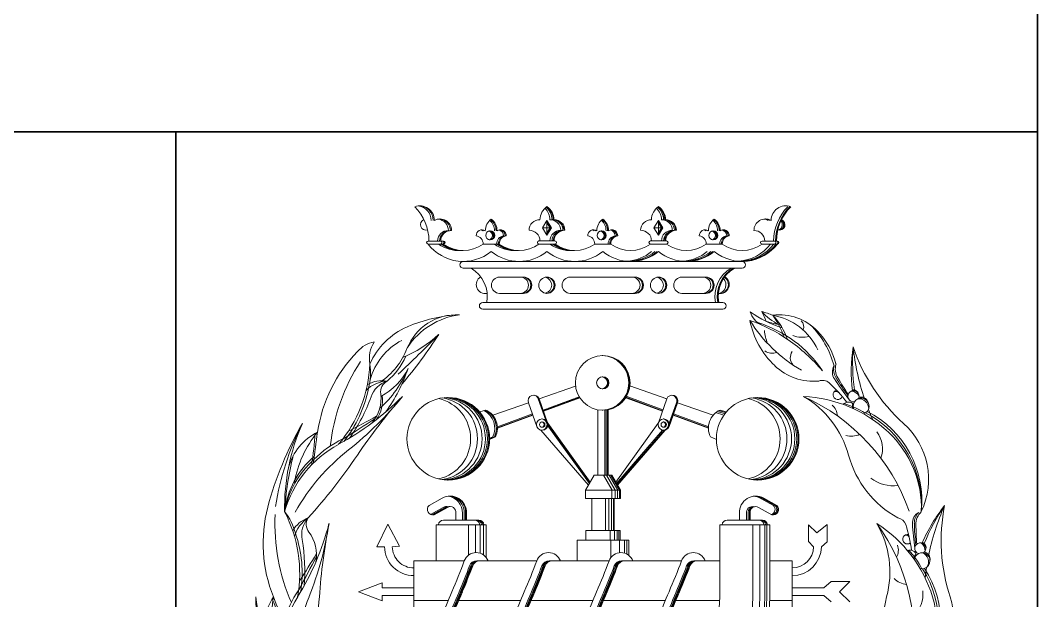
# Model space of a CAD drawing. Header units: millimetres. Extents: x -17 to 415, y -17 to 292.
# Drawn here: x 391.39 to 415, y 48.12 to 61.59 of the extents above; entities that cross this region are included whole.
import ezdxf

# ---------------------------------------------------------------- set-up
doc = ezdxf.new("R2010")
doc.units = ezdxf.units.MM
doc.layers.add('Cajetin y Formato', color=7, linetype='Continuous', lineweight=35)

# ---------------------------------------------------------------- blocks, each defined once
blk = doc.blocks.new('EPS')
at = {"layer": 'Cajetin y Formato', "color": 7, "lineweight": 13}
for p, q in [((-1.24, 8.811), (-1.345, 8.641)), ((-1.24, 8.811), (-1.135, 8.641)), ((-1.24, 8.811), (-1.24, 8.471)), ((-1.24, 8.792), (-1.147, 8.641)), ((-1.24, 8.759), (-1.167, 8.641)), ((1.349, 8.811), (1.243, 8.641)), ((1.349, 8.811), (1.454, 8.641)), ((1.349, 8.811), (1.349, 8.471)), ((1.349, 8.792), (1.442, 8.641)), ((1.349, 8.759), (1.421, 8.641)), ((-1.345, 8.641), (-1.24, 8.471)), ((-1.24, 8.641), (-1.345, 8.641)), ((-1.167, 8.641), (-1.24, 8.524)), ((-1.147, 8.641), (-1.24, 8.491)), ((-1.135, 8.641), (-1.24, 8.471)), ((-1.24, 8.641), (-1.135, 8.641)), ((1.243, 8.641), (1.349, 8.471)), ((1.349, 8.641), (1.243, 8.641)), ((1.421, 8.641), (1.349, 8.524)), ((1.442, 8.641), (1.349, 8.491)), ((1.454, 8.641), (1.349, 8.471)), ((1.349, 8.641), (1.454, 8.641)), ((-3.64, 8.335), (-3.997, 8.335)), ((-3.64, 8.265), (-3.997, 8.265)), ((-2.719, 8.265), (-2.346, 8.265)), ((-1.425, 8.336), (-1.052, 8.336)), ((-1.425, 8.265), (-1.052, 8.265)), ((-0.13, 8.265), (0.243, 8.265)), ((1.164, 8.336), (1.537, 8.336)), ((1.164, 8.265), (1.537, 8.265)), ((2.458, 8.265), (2.831, 8.265)), ((3.753, 8.335), (4.109, 8.335)), ((3.753, 8.265), (4.109, 8.265)), ((-3.18, 7.862), (0.056, 7.862)), ((3.292, 7.862), (0.056, 7.862)), ((-3.18, 7.706), (0.056, 7.706)), ((3.292, 7.706), (0.056, 7.706)), ((-2.338, 7.499), (-1.782, 7.499)), ((0.056, 7.499), (-0.698, 7.499)), ((0.056, 7.499), (0.81, 7.499)), ((2.451, 7.499), (1.894, 7.499)), ((-2.338, 7.12), (-1.782, 7.12)), ((0.056, 7.12), (-0.698, 7.12)), ((0.056, 7.12), (0.81, 7.12)), ((2.451, 7.12), (1.894, 7.12)), ((0.056, 6.908), (-2.729, 6.908)), ((0.056, 6.908), (2.842, 6.908)), ((0.056, 6.753), (-2.729, 6.753)), ((0.056, 6.753), (2.842, 6.753)), ((-1.42, 4.67), (-0.574, 4.969)), ((1.543, 4.67), (0.687, 4.972)), ((1.454, 4.418), (0.602, 4.733)), ((-2.495, 4.29), (-1.669, 4.582)), ((-1.474, 4.029), (-1.669, 4.582)), ((-1.264, 4.174), (-1.439, 4.67)), ((-1.247, 4.156), (-1.429, 4.67)), ((-1.225, 4.117), (-1.42, 4.67)), ((-1.329, 4.412), (-0.492, 4.721)), ((-1.319, 4.393), (-0.481, 4.703)), ((-1.319, 4.382), (-0.475, 4.694)), ((1.441, 4.382), (0.589, 4.697)), ((1.446, 4.395), (0.594, 4.71)), ((1.347, 4.117), (1.543, 4.67)), ((1.596, 4.029), (1.792, 4.582)), ((1.6, 4.104), (1.769, 4.582)), ((1.603, 4.087), (1.778, 4.582)), ((2.618, 4.29), (1.792, 4.582)), ((-2.802, 4.369), (-2.656, 4.412)), ((-2.386, 4.021), (-1.577, 4.32)), ((-2.386, 3.999), (-1.57, 4.301)), ((-2.386, 3.988), (-1.566, 4.291)), ((-0.058, 4.417), (-0.058, 2.897)), ((0.103, 4.417), (0.103, 2.897)), ((0.139, 4.417), (0.139, 2.897)), ((0.165, 4.417), (0.165, 2.897)), ((0.18, 4.417), (0.18, 2.897)), ((2.509, 3.988), (1.689, 4.291)), ((2.513, 4.001), (1.693, 4.304)), ((2.521, 4.024), (1.702, 4.327)), ((2.844, 4.301), (2.698, 4.344)), ((2.879, 4.329), (2.733, 4.372)), ((2.907, 4.352), (2.761, 4.395)), ((2.924, 4.369), (2.778, 4.412)), ((-0.234, 2.741), (-1.221, 4.103)), ((-0.253, 2.709), (-1.221, 4.045)), ((-0.243, 2.727), (-1.217, 4.072)), ((0.357, 2.741), (1.343, 4.103)), ((-2.571, 3.758), (-2.495, 3.791)), ((-2.571, 3.742), (-2.457, 3.791)), ((-2.571, 3.731), (-2.431, 3.791)), ((-0.278, 2.667), (-1.379, 3.945)), ((0.377, 2.707), (1.443, 3.944)), ((0.392, 2.68), (1.479, 3.941)), ((0.4, 2.667), (1.502, 3.945)), ((2.694, 3.731), (2.554, 3.791)), ((-0.346, 2.548), (-0.145, 2.897)), ((-0.145, 2.897), (0.061, 2.897)), ((0.267, 2.897), (0.061, 2.897)), ((0.274, 2.548), (0.073, 2.897)), ((0.341, 2.548), (0.141, 2.897)), ((0.409, 2.548), (0.208, 2.897)), ((0.443, 2.548), (0.242, 2.897)), ((0.468, 2.548), (0.267, 2.897)), ((-3.67, 2.367), (-3.976, 2.196)), ((-0.346, 2.548), (0.061, 2.548)), ((-0.346, 2.361), (-0.346, 2.548)), ((0.468, 2.548), (0.061, 2.548)), ((0.265, 2.361), (0.265, 2.548)), ((0.341, 2.361), (0.341, 2.548)), ((0.401, 2.361), (0.401, 2.548)), ((0.443, 2.361), (0.443, 2.548)), ((0.468, 2.361), (0.468, 2.548)), ((3.711, 2.367), (4.018, 2.196)), ((3.752, 2.367), (4.058, 2.196)), ((3.779, 2.367), (4.085, 2.196)), ((3.792, 2.367), (4.099, 2.196)), ((-3.646, 2.153), (-3.938, 1.989)), ((-3.604, 2.153), (-3.91, 1.982)), ((-3.57, 2.153), (-3.876, 1.982)), ((-3.55, 2.153), (-3.857, 1.982)), ((-3.55, 2.153), (-3.55, 2.153)), ((-0.198, 2.361), (-0.346, 2.361)), ((-0.198, 2.361), (0.061, 2.361)), ((-0.198, 1.619), (-0.198, 2.361)), ((0.321, 2.361), (0.061, 2.361)), ((0.118, 1.619), (0.118, 2.361)), ((0.194, 1.619), (0.194, 2.361)), ((0.262, 1.619), (0.262, 2.361)), ((0.304, 1.619), (0.304, 2.361)), ((0.321, 2.361), (0.468, 2.361)), ((0.321, 1.619), (0.321, 2.361)), ((3.673, 2.153), (3.98, 1.982)), ((-3.353, 1.859), (-3.353, 2.015)), ((-3.202, 1.859), (-3.202, 2.015)), ((-3.161, 1.859), (-3.161, 2.015)), ((-3.126, 1.859), (-3.126, 2.015)), ((-3.107, 1.859), (-3.107, 2.015)), ((3.23, 1.859), (3.23, 2.015)), ((3.395, 1.859), (3.395, 2.015)), ((3.435, 1.859), (3.435, 2.015)), ((3.462, 1.859), (3.462, 2.015)), ((3.476, 1.859), (3.476, 2.015)), ((-5.186, 1.239), (-4.928, 1.76)), ((-4.928, 1.76), (-4.66, 1.254)), ((-3.809, 1.749), (-2.652, 1.749)), ((-3.809, 0.911), (-3.809, 1.749)), ((-3.23, 1.859), (-3.641, 1.859)), ((-3.23, 1.859), (-2.819, 1.859)), ((-3.061, 1.749), (-3.061, 1.04)), ((-2.894, 1.749), (-2.894, 1.101)), ((-2.788, 1.749), (-2.788, 1.086)), ((-2.712, 1.749), (-2.712, 1.048)), ((-2.652, 1.749), (-2.652, 0.992)), ((2.774, 1.749), (2.774, 0.072)), ((3.931, 1.749), (2.774, 1.749)), ((3.353, 1.859), (2.942, 1.859)), ((3.353, 1.859), (3.764, 1.859)), ((3.536, 0.072), (3.536, 1.749)), ((3.701, 0.072), (3.701, 1.749)), ((3.816, 0.072), (3.816, 1.749)), ((3.865, 0.072), (3.865, 1.749)), ((3.931, 0.072), (3.931, 1.749)), ((4.833, 1.744), (5.024, 1.565)), ((4.833, 1.361), (4.833, 1.744)), ((5.024, 1.565), (5.263, 1.756)), ((5.263, 1.756), (5.263, 1.349)), ((-0.335, 1.619), (0.061, 1.619)), ((-0.335, 1.39), (-0.335, 1.619)), ((0.458, 1.619), (0.061, 1.619)), ((0.23, 1.39), (0.23, 1.619)), ((0.331, 1.39), (0.331, 1.619)), ((0.39, 1.39), (0.39, 1.619)), ((0.433, 1.39), (0.433, 1.619)), ((0.458, 1.39), (0.458, 1.619)), ((-5.007, 1.239), (-5.186, 1.239)), ((-4.829, 1.239), (-4.66, 1.254)), ((-0.537, 1.39), (-0.537, 0.911)), ((0.061, 1.39), (-0.537, 1.39)), ((0.061, 1.39), (0.66, 1.39)), ((0.245, 0.985), (0.245, 1.39)), ((0.445, 1.099), (0.445, 1.39)), ((0.562, 1.09), (0.562, 1.39)), ((0.614, 1.069), (0.614, 1.39)), ((0.66, 1.39), (0.66, 1.04)), ((4.951, 1.239), (4.833, 1.361)), ((5.263, 1.349), (5.13, 1.239)), ((-4.327, 0.911), (-3.156, 0.911)), ((-4.327, -0.526), (-4.327, 0.911)), ((-2.869, 0.911), (-2.793, 0.911)), ((-2.793, 0.911), (-1.476, 0.911)), ((-1.189, 0.911), (-0.537, 0.911)), ((-0.537, 0.911), (0.061, 0.911)), ((0.204, 0.911), (0.061, 0.911)), ((1.884, 0.911), (0.492, 0.911)), ((2.774, 0.911), (2.172, 0.911)), ((4.45, 0.911), (3.931, 0.911)), ((4.45, -0.526), (4.45, 0.911)), ((-5.067, 0.4), (-5.612, 0.192)), ((-5.067, 0.281), (-5.067, 0.4)), ((-4.327, 0.281), (-5.067, 0.281)), ((4.45, 0.281), (5.189, 0.281)), ((5.189, 0.281), (5.359, 0.429)), ((5.359, 0.429), (5.789, 0.429)), ((5.789, 0.429), (5.55, 0.192)), ((-5.067, -0.016), (-5.612, 0.192)), ((-4.327, 0.103), (-5.067, 0.103)), ((-5.067, 0.103), (-5.067, -0.016)), ((4.45, 0.103), (5.189, 0.103)), ((5.189, 0.103), (5.359, -0.044)), ((5.789, -0.044), (5.55, 0.192)), ((-4.327, -0.007), (-3.529, -0.007)), ((-3.288, -0.007), (-1.849, -0.007)), ((-1.608, -0.007), (-0.169, -0.007)), ((0.073, -0.007), (1.511, -0.007)), ((1.753, -0.007), (2.773, -0.007)), ((3.93, -0.007), (4.45, -0.007))]:
    blk.add_line(p, q, dxfattribs=at)
for centre, radius in [((-2.556, 8.464), 0.105), ((0.032, 8.464), 0.105), ((2.621, 8.464), 0.105), ((-1.24, 7.309), 0.189), ((1.352, 7.309), 0.189), ((0.056, 5.042), 0.635), ((0.056, 5.042), 0.142), ((-3.529, 3.745), 0.958), ((3.652, 3.745), 0.958), ((-1.349, 4.073), 0.132), ((-1.349, 4.073), 0.0626), ((1.472, 4.073), 0.132), ((1.472, 4.073), 0.0626)]:
    blk.add_circle(centre, radius, dxfattribs=at)
for centre, radius, start, end in [((-4.189, 8.814), 0.337, 0, 110.5678), ((-5.104, 8.334), 1.126, 0.0474, 44.9776), ((-4.263, 8.814), 0.337, 0, 83.735), ((-4.216, 8.814), 0.337, 0, 87.7257), ((-1.033, 8.828), 0.368, 123.9274, 180), ((-1.538, 8.828), 0.368, 0, 46.6209), ((-1.489, 8.828), 0.368, 0, 51.6766), ((-1.461, 8.828), 0.368, 0, 54.4107), ((-1.444, 8.828), 0.368, 0, 56.0726), ((1.556, 8.828), 0.368, 123.9274, 180), ((1.05, 8.828), 0.368, 0, 46.6209), ((1.099, 8.828), 0.368, 0, 51.6766), ((1.127, 8.828), 0.368, 0, 54.4107), ((1.145, 8.828), 0.368, 0, 56.0726), ((4.301, 8.814), 0.337, 69.4322, 180), ((5.149, 8.334), 1.126, 135.0224, 179.9526), ((5.195, 8.334), 1.126, 135.0224, 179.9526), ((5.216, 8.334), 1.126, 135.0224, 179.9526), ((-4.048, 8.714), 0.126, 111.4749, 288.1112), ((-3.723, 8.576), 0.271, 0, 118.3292), ((-3.797, 8.576), 0.271, 0, 82.1956), ((-3.75, 8.576), 0.271, 0, 87.1697), ((-2.338, 8.573), 0.331, 125.9765, 180), ((-2.787, 8.573), 0.331, 0, 47.2049), ((-2.751, 8.573), 0.331, 0, 51.3748), ((-2.727, 8.573), 0.331, 0, 54.0235), ((-1.411, 8.586), 0.242, 87.5947, 180), ((-1.16, 8.586), 0.242, 0, 92.4053), ((-1.111, 8.586), 0.242, 0, 92.4053), ((-1.083, 8.586), 0.242, 0, 92.4053), ((-1.065, 8.586), 0.242, 0, 92.4053), ((0.25, 8.573), 0.331, 125.9765, 180), ((-0.199, 8.573), 0.331, 0, 47.2049), ((-0.162, 8.573), 0.331, 0, 51.3748), ((-0.138, 8.573), 0.331, 0, 54.0235), ((1.178, 8.586), 0.242, 87.5947, 180), ((1.429, 8.586), 0.242, 0, 92.4053), ((1.478, 8.586), 0.242, 0, 92.4053), ((1.506, 8.586), 0.242, 0, 92.4053), ((1.523, 8.586), 0.242, 0, 92.4053), ((2.839, 8.573), 0.331, 125.9765, 180), ((2.39, 8.573), 0.331, 0, 47.2049), ((2.426, 8.573), 0.331, 0, 51.3748), ((2.45, 8.573), 0.331, 0, 54.0235), ((3.836, 8.576), 0.271, 61.6708, 180), ((3.769, 8.576), 0.271, 61.6708, 82.9086), ((3.815, 8.576), 0.271, 61.6708, 87.8231), ((4.128, 8.714), 0.126, 265.962, 55.5194), ((4.149, 8.714), 0.126, 256.994, 63.8146), ((4.097, 8.714), 0.126, 280.6316, 41.8631), ((4.16, 8.714), 0.126, 251.8888, 68.5251), ((-3.537, 8.335), 0.241, 87.29, 180), ((-3.491, 8.335), 0.241, 87.29, 180), ((-3.464, 8.335), 0.241, 87.29, 180), ((-2.744, 8.458), 0.138, 57.0101, 180), ((-2.805, 8.458), 0.138, 57.0101, 77.2533), ((-2.768, 8.458), 0.138, 57.0101, 84.9367), ((-2.607, 8.464), 0.105, 283.8341, 76.1659), ((-2.585, 8.464), 0.105, 277.6789, 82.3211), ((-2.567, 8.464), 0.105, 272.8217, 87.1783), ((-2.321, 8.458), 0.138, 0, 122.9899), ((-2.382, 8.458), 0.138, 0, 77.2533), ((-2.345, 8.458), 0.138, 0, 84.9367), ((-1.65, 8.336), 0.249, 0, 90.7689), ((-0.921, 8.336), 0.249, 89.2311, 180), ((-0.872, 8.336), 0.249, 89.2311, 180), ((-0.844, 8.336), 0.249, 89.2311, 180), ((-0.826, 8.336), 0.249, 89.2311, 180), ((-0.155, 8.458), 0.138, 57.0101, 180), ((-0.216, 8.458), 0.138, 57.0101, 77.2533), ((-0.18, 8.458), 0.138, 57.0101, 84.9367), ((-0.018, 8.464), 0.105, 283.8341, 76.1659), ((0.004, 8.464), 0.105, 277.6789, 82.3211), ((0.022, 8.464), 0.105, 272.8217, 87.1783), ((0.268, 8.458), 0.138, 0, 122.9899), ((0.207, 8.458), 0.138, 0, 77.2533), ((0.243, 8.458), 0.138, 0, 84.9367), ((0.939, 8.336), 0.249, 0, 90.7689), ((1.668, 8.336), 0.249, 89.2311, 180), ((1.717, 8.336), 0.249, 89.2311, 180), ((1.745, 8.336), 0.249, 89.2311, 180), ((1.762, 8.336), 0.249, 89.2311, 180), ((2.433, 8.458), 0.138, 57.0101, 180), ((2.372, 8.458), 0.138, 57.0101, 77.2533), ((2.409, 8.458), 0.138, 57.0101, 84.9367), ((2.57, 8.464), 0.105, 283.8341, 76.1659), ((2.592, 8.464), 0.105, 277.6789, 82.3211), ((2.61, 8.464), 0.105, 272.8217, 87.1783), ((2.856, 8.458), 0.138, 0, 122.9899), ((2.795, 8.458), 0.138, 0, 77.2533), ((2.832, 8.458), 0.138, 0, 84.9367), ((3.576, 8.335), 0.241, 0, 92.71), ((-3.997, 8.3), 0.0351, 90, 270), ((-3.18, 8.892), 1.03, 217.4875, 308.9217), ((-3.292, 8.892), 0.778, 233.6848, 274.1558), ((-3.714, 8.3), 0.0351, 270, 90), ((-3.244, 8.892), 0.778, 233.6848, 272.3573), ((-3.21, 8.892), 0.778, 233.6848, 271.1223), ((-3.667, 8.3), 0.0351, 270, 90), ((-3.64, 8.3), 0.0351, 270, 90), ((-3.18, 8.892), 0.778, 233.6848, 306.3152), ((-2.914, 8.265), 0.195, 0, 80.4594), ((-1.998, 8.892), 0.778, 233.6848, 274.1558), ((-1.949, 8.892), 0.778, 233.6848, 272.3573), ((-2.212, 8.265), 0.195, 99.5406, 180), ((-1.916, 8.892), 0.778, 233.6848, 271.1223), ((-2.175, 8.265), 0.195, 99.5406, 180), ((-2.151, 8.265), 0.195, 99.5406, 180), ((-1.885, 8.892), 0.778, 233.6848, 306.3152), ((-1.425, 8.301), 0.0356, 90, 270), ((-0.704, 8.892), 0.778, 233.6848, 274.1558), ((-0.655, 8.892), 0.778, 233.6848, 272.3573), ((-0.621, 8.892), 0.778, 233.6848, 271.1223), ((-1.052, 8.301), 0.0356, 270, 90), ((-0.591, 8.892), 0.778, 233.6848, 306.3152), ((-0.325, 8.265), 0.195, 0, 80.4594), ((0.377, 8.265), 0.195, 99.5406, 180), ((0.413, 8.265), 0.195, 99.5406, 180), ((0.438, 8.265), 0.195, 99.5406, 180), ((0.703, 8.892), 0.778, 233.6848, 306.3152), ((1.164, 8.301), 0.0356, 90, 270), ((1.537, 8.301), 0.0356, 270, 90), ((1.998, 8.892), 0.778, 233.6848, 306.3152), ((2.263, 8.265), 0.195, 0, 80.4594), ((3.292, 8.892), 1.03, 231.0783, 322.5125), ((2.966, 8.265), 0.195, 99.5406, 180), ((3.002, 8.265), 0.195, 99.5406, 180), ((3.026, 8.265), 0.195, 99.5406, 180), ((3.292, 8.892), 0.778, 233.6848, 306.3152), ((3.131, 8.892), 1.03, 274.4844, 322.5125), ((3.209, 8.892), 1.03, 272.2951, 322.5125), ((3.26, 8.892), 1.03, 270.8741, 322.5125), ((3.753, 8.3), 0.0351, 90, 270), ((4.042, 8.3), 0.0351, 270, 90), ((4.089, 8.3), 0.0351, 270, 90), ((4.109, 8.3), 0.0351, 270, 90), ((-1.885, 8.892), 1.03, 231.0783, 308.9217), ((-0.591, 8.892), 1.03, 231.0783, 308.9217), ((0.703, 8.892), 1.03, 231.0783, 308.9217), ((0.542, 8.892), 1.03, 274.4844, 308.9217), ((0.621, 8.892), 1.03, 272.2951, 308.9217), ((0.672, 8.892), 1.03, 270.8741, 308.9217), ((1.998, 8.892), 1.03, 231.0783, 308.9217), ((1.836, 8.892), 1.03, 274.4844, 308.9217), ((1.915, 8.892), 1.03, 272.2951, 308.9217), ((1.966, 8.892), 1.03, 270.8741, 308.9217), ((-3.18, 7.784), 0.0779, 90, 270), ((3.292, 7.784), 0.0779, 270, 90), ((-3.389, 7.048), 0.765, 349.4489, 59.401), ((3.425, 7.048), 0.765, 120.599, 190.5511), ((3.479, 7.048), 0.765, 120.599, 190.5511), ((3.501, 7.048), 0.765, 120.599, 190.5511), ((-2.671, 7.324), 0.209, 120.0982, 282.0362), ((-2.338, 7.309), 0.189, 90, 270), ((-1.858, 7.309), 0.189, 270, 90), ((-1.803, 7.309), 0.189, 270, 90), ((-1.782, 7.309), 0.189, 270, 90), ((-1.316, 7.309), 0.189, 281.6576, 78.3424), ((-1.261, 7.309), 0.189, 273.3097, 86.6903), ((-0.698, 7.309), 0.189, 90, 270), ((0.733, 7.309), 0.189, 270, 90), ((0.788, 7.309), 0.189, 270, 90), ((0.81, 7.309), 0.189, 270, 90), ((1.275, 7.309), 0.189, 281.6576, 78.3424), ((1.33, 7.309), 0.189, 273.3097, 86.6903), ((1.894, 7.309), 0.189, 90, 270), ((2.374, 7.309), 0.189, 270, 90), ((2.429, 7.309), 0.189, 270, 90), ((2.451, 7.309), 0.189, 270, 90), ((2.783, 7.324), 0.209, 257.9638, 59.9018), ((2.762, 7.324), 0.209, 263.9636, 55.0431), ((2.707, 7.324), 0.209, 279.0748, 42.5408), ((-2.729, 6.83), 0.0776, 90, 270), ((2.842, 6.83), 0.0776, 270, 90), ((-3.329, 5.38), 1.245, 87.1444, 158.4711), ((-3.115, 3.206), 3.421, 92.558, 113.5017), ((-3.029, 4.901), 1.739, 97.8717, 146.2715), ((5.147, 9.091), 2.924, 235.241, 251.5698), ((3.965, 6.842), 0.509, 197.5886, 243.3759), ((4.774, 7.623), 1.383, 222.0387, 242.7492), ((3.393, 5.208), 1.53, 66.4536, 76.6456), ((1.486, 5.513), 2.552, 22.0071, 27.6474), ((4.157, 5.394), 1.227, 44.2322, 97.1555), ((2.563, 5.559), 1.785, 17.8946, 36.1416), ((3.762, 5.22), 1.412, 24.744, 80.1147), ((2.801, 5.491), 1.644, 19.8775, 42.9392), ((6.37, 8.299), 3.417, 211.9589, 240.088), ((2.289, 3.051), 3.638, 55.3543, 71.0299), ((5.367, 6.848), 1.928, 190.6666, 226.8393), ((2.832, 3.769), 2.795, 33.7197, 72.9073), ((4.581, 8.667), 2.315, 251.6495, 260.0214), ((4.534, 6.339), 0.19, 337.8664, 49.1821), ((3.4, 4.9), 2.095, 14.857, 45.3649), ((-3.806, 4.797), 1.687, 113.5017, 156.0589), ((-29.077, 31.002), 35.472, 313.4343, 315.5563), ((-13.311, 12.357), 11.39, 319.8454, 327.0622), ((-5.624, 8.181), 2.752, 292.1998, 312.8609), ((4.924, 6.372), 1.123, 185.8221, 201.4835), ((3.797, 5.044), 1.729, 14.6513, 44.2322), ((-5.133, 5.339), 0.662, 99.9433, 139.4189), ((-4.687, 5.616), 0.674, 146.209, 191.4992), ((-3.906, 4.71), 1.494, 117.9975, 164.2904), ((2, 2.633), 4.146, 40.416, 55.3543), ((4.673, 6.659), 0.559, 248.559, 287.9046), ((-3.225, 3.409), 3.373, 135.6062, 171.6884), ((-6.075, 6.463), 1.706, 304.6477, 338.4711), ((0.025, 5.042), 0.635, 271.4004, 88.5996), ((0.043, 5.042), 0.635, 270.6001, 89.3999), ((3.991, 6.039), 0.309, 235.3428, 289.9911), ((4.667, 5.626), 0.258, 146.5976, 219.5115), ((9.813, 5.299), 3.988, 171.679, 186.3392), ((10.95, 5.525), 5.095, 176.0496, 187.2952), ((11.338, 6.446), 5.501, 185.9493, 198.8327), ((9.851, 7.231), 4.208, 198.7833, 228.0549), ((-1.8, 3.089), 4.493, 146.9834, 173.8098), ((-8.445, 5.615), 3.1, 319.8482, 357.5338), ((-6.866, 5.282), 1.532, 346.3132, 7.4613), ((-6.043, 6.354), 1.677, 310.6952, 335.63), ((4.964, 6.418), 1.34, 226.8393, 274.6114), ((5.668, 5.291), 0.283, 148.9817, 213.6762), ((5.766, 5.348), 0.352, 165.3013, 211.0944), ((5.865, 5.368), 0.411, 164.0495, 210.8495), ((-6.811, 6.342), 2.539, 311.7099, 337.67), ((-5.778, 6.024), 1.466, 297.9268, 333.8272), ((-8.001, 6.556), 3.729, 324.0238, 341.5805), ((-4.919, 4.358), 0.725, 92.367, 135.4695), ((-5.068, 4.416), 0.678, 79.8764, 119.8354), ((-4.755, 4.513), 0.602, 108.82, 160.2708), ((-4.809, 4.828), 0.291, 118.9, 187.3769), ((0.025, 5.042), 0.142, 276.2749, 83.7251), ((0.043, 5.042), 0.142, 272.6849, 87.3151), ((5.158, 4.879), 0.222, 47.4792, 113.0121), ((2.804, 2.311), 3.706, 37.991, 47.4792), ((13.162, 10.284), 9.288, 213.6762, 217.1801), ((10.067, 7.942), 5.374, 211.0944, 216.5148), ((13.706, 10.052), 9.544, 210.8495, 213.5712), ((-9.052, 9.125), 6.262, 298.3783, 315.3897), ((-8.17, 5.458), 2.84, 321.3433, 349.0169), ((-10.559, 9.491), 7.634, 308.165, 321.3919), ((6.57, -4.922), 14.755, 139.1617, 145.8383), ((-5.961, 4.679), 0.871, 319.194, 7.3769), ((-5.836, 4.635), 0.78, 325.3645, 8.0161), ((-1.545, 4.626), 0.132, 19.478, 199.478), ((-1.564, 4.626), 0.132, 19.478, 85.8981), ((-1.553, 4.626), 0.132, 19.478, 88.2432), ((1.667, 4.626), 0.132, 340.522, 160.522), ((1.645, 4.626), 0.132, 340.522, 85.0487), ((1.654, 4.626), 0.132, 340.522, 87.0316), ((4.571, 1.633), 3.098, 46.9632, 87.3219), ((2.831, 0.527), 4.603, 19.4847, 65.833), ((3.582, 2.774), 2.259, 15.14, 59.86), ((5.512, 4.767), 0.11, 106.3181, 338.0909), ((5.472, 4.767), 0.0787, 44.0095, 132.1151), ((5.876, 4.732), 0.129, 335.1404, 280.0193), ((5.799, 4.617), 0.237, 29.5811, 82.4184), ((5.872, 4.754), 0.126, 12.1717, 101.4462), ((-9.015, 6.041), 3.924, 324.4513, 340.2708), ((-3.968, 3.745), 0.958, 283.2366, 76.7634), ((-3.809, 3.745), 0.958, 278.3959, 81.6041), ((-3.701, 3.745), 0.958, 275.1405, 84.8595), ((-3.625, 3.745), 0.958, 272.8532, 87.1468), ((-3.58, 3.745), 0.958, 271.5212, 88.4788), ((-3.549, 3.745), 0.958, 270.5704, 89.4296), ((1.645, 4.626), 0.132, 157.2223, 160.522), ((1.654, 4.626), 0.132, 158.5429, 160.522), ((3.213, 3.745), 0.958, 283.2366, 76.7634), ((3.372, 3.745), 0.958, 278.3959, 81.6041), ((3.48, 3.745), 0.958, 275.1405, 84.8595), ((3.556, 3.745), 0.958, 272.8532, 87.1468), ((3.601, 3.745), 0.958, 271.5212, 88.4788), ((3.633, 3.745), 0.958, 270.5704, 89.4296), ((5.173, 4.272), 0.329, 0.91, 51.1205), ((5.761, 4.43), 0.166, 46.862, 137.9623), ((5.195, 2.907), 1.717, 56.4764, 74.3637), ((6.097, 4.504), 0.245, 165.9182, 192.5089), ((6.053, 4.501), 0.186, 286.8212, 198.5313), ((6.003, 4.444), 0.226, 358.2099, 98.4045), ((6.054, 4.548), 0.165, 20.0441, 108.4241), ((-17.548, 26.611), 25.531, 297.2693, 298.9428), ((-2.914, 3.991), 0.464, 334.534, 61.9464), ((-2.876, 3.991), 0.464, 334.534, 63.8844), ((-2.851, 3.991), 0.464, 334.534, 65.2169), ((2.973, 3.991), 0.464, 114.7831, 205.466), ((5.034, 2.203), 2.42, 356.4239, 62.3396), ((5.132, 2.305), 2.331, 353.7772, 62.8895), ((11.338, 6.446), 5.501, 201.5701, 204.2292), ((0.215, 0.009), 8.221, 150.1512, 164.8488), ((-1.098, 1.164), 6.517, 153.2169, 171.0795), ((-2.484, 2.145), 4.844, 156.1927, 181.1019), ((-18.74, 24.876), 24.69, 301.1399, 303.1916), ((-1.368, 4.073), 0.132, 274.1019, 85.8981), ((-1.368, 4.073), 0.0626, 278.6725, 81.3275), ((-1.358, 4.073), 0.132, 271.7568, 88.2432), ((-1.358, 4.073), 0.0626, 273.7052, 86.2948), ((1.449, 4.073), 0.132, 274.9513, 85.0487), ((1.449, 4.073), 0.0626, 280.4827, 79.5173), ((1.458, 4.073), 0.132, 272.9684, 87.0316), ((1.458, 4.073), 0.0626, 276.2671, 83.7329), ((5.87, 2.801), 1.748, 334.6505, 48.0549), ((-5.99, 2.737), 1.294, 116.3109, 164.5879), ((-4.618, 2.296), 2.52, 140.5494, 170.0066), ((-20.567, 5.15), 14.011, 351.7593, 354.7587), ((21.792, -0.245), 28.656, 171.6884, 173.1259), ((5.819, 4.274), 0.471, 255.1514, 295.1872), ((5.888, 3.51), 0.662, 340.7334, 36.877), ((5.04, 2.135), 2.411, 358.0368, 46.9632), ((-4.854, 1.354), 2.57, 118.3783, 164.2398), ((-4.934, 1.574), 2.406, 115.5689, 135.4627), ((-0.306, 1.64), 7.033, 165.9014, 176.6388), ((-5.337, 1.811), 2.005, 130.5199, 173.0969), ((-2.825, -0.351), 4.883, 128.165, 150.6335), ((-16.754, 10.906), 13.432, 317.9297, 325.8383), ((8.053, 3.984), 2.373, 195.14, 241.092), ((-5.218, 1.664), 2.145, 131.8447, 169.5631), ((6.786, 3.469), 0.815, 231.192, 278.6812), ((-3.485, 2.036), 0.379, 356.8582, 119.1323), ((-3.581, 2.036), 0.379, 356.8582, 82.7779), ((-3.539, 2.036), 0.379, 356.8582, 85.963), ((-3.504, 2.036), 0.379, 356.8582, 88.5592), ((3.608, 2.036), 0.379, 60.8677, 183.1418), ((3.527, 2.036), 0.379, 60.8677, 83.8664), ((3.567, 2.036), 0.379, 60.8677, 86.9376), ((3.594, 2.036), 0.379, 60.8677, 88.9796), ((-4.453, 1.319), 3.373, 165.6062, 201.6884), ((-3.886, 2.106), 0.127, 134.9929, 283.2717), ((-3.581, 2.036), 0.134, 69.1386, 119.1323), ((-3.539, 2.036), 0.134, 78.4969, 119.1323), ((-3.504, 2.036), 0.134, 85.9158, 119.1323), ((-3.485, 2.036), 0.134, 351.0686, 119.1323), ((3.527, 2.036), 0.134, 72.3825, 188.9314), ((3.567, 2.036), 0.134, 81.296, 188.9314), ((3.594, 2.036), 0.134, 87.1086, 188.9314), ((3.608, 2.036), 0.134, 60.8677, 188.9314), ((3.928, 2.106), 0.127, 290.1317, 45.0071), ((4.009, 2.106), 0.127, 256.7283, 45.0071), ((3.968, 2.106), 0.127, 279.1409, 45.0071), ((3.995, 2.106), 0.127, 273.0355, 45.0071), ((11.12, -0.278), 3.988, 141.679, 156.3392), ((12.217, -0.65), 5.095, 146.0496, 157.2952), ((13.014, -0.047), 5.501, 155.9493, 168.8327), ((12.119, 1.377), 4.208, 168.7833, 198.0549), ((-3.059, 1.754), 4.493, 176.9834, 203.8098), ((-8.543, 1.121), 1.532, 16.3132, 37.4613), ((-10.077, 0.619), 3.1, 349.8482, 27.5338), ((-6.553, 1.269), 0.678, 109.8764, 149.8354), ((-6.395, 1.294), 0.725, 122.367, 165.4695), ((-6.33, 1.51), 0.602, 138.82, 190.2708), ((-6.534, 1.756), 0.291, 148.9, 217.3769), ((6.879, 1.686), 0.222, 17.4792, 83.0121), ((7.526, 1.788), 0.283, 118.9817, 183.6762), ((7.639, 1.789), 0.352, 135.3013, 181.0944), ((7.735, 1.757), 0.411, 134.0495, 180.8495), ((-12.357, 3.356), 6.262, 328.3783, 345.3897), ((-13.846, 2.919), 7.634, 338.165, 351.3919), ((8.195, -0.998), 14.755, 169.1617, 175.8383), ((-3.641, 1.745), 0.114, 90, 177.9027), ((-2.914, 1.745), 0.114, 2.0973, 90), ((-2.872, 1.745), 0.114, 2.0973, 90), ((-2.838, 1.745), 0.114, 2.0973, 90), ((-2.819, 1.745), 0.114, 2.0973, 90), ((2.942, 1.745), 0.114, 90, 177.9027), ((3.683, 1.745), 0.114, 2.0973, 90), ((3.723, 1.745), 0.114, 2.0973, 90), ((3.75, 1.745), 0.114, 2.0973, 90), ((3.764, 1.745), 0.114, 2.0973, 90), ((4.747, -0.831), 3.098, 16.9632, 57.3219), ((2.688, -0.919), 4.603, 349.4847, 35.833), ((4.461, 0.652), 2.259, 345.14, 29.86), ((3.555, 0.64), 3.706, 7.991, 17.4792), ((16.512, 2.366), 9.288, 183.6762, 187.1801), ((12.661, 1.885), 5.374, 181.0944, 186.5148), ((16.868, 1.892), 9.544, 180.8495, 183.5712), ((-9.76, 0.621), 2.84, 351.3433, 19.0169), ((-7.457, 1.051), 0.871, 349.194, 37.3769), ((7.129, 1.413), 0.11, 76.3181, 308.0909), ((7.095, 1.433), 0.0787, 14.0095, 102.1151), ((-10.783, 0.703), 3.924, 354.4513, 10.2708), ((-4.332, 1.244), 0.675, 180.4191, 270.4191), ((-4.332, 1.244), 0.496, 180.57, 270.57), ((4.455, 1.244), 0.675, 269.5809, 359.5809), ((4.455, 1.244), 0.496, 269.43, 359.43), ((6.588, 1.153), 0.329, 330.91, 21.1205), ((7.427, 1.2), 0.129, 305.1404, 250.0193), ((7.303, 1.14), 0.237, 359.5811, 52.4184), ((7.435, 1.221), 0.126, 342.1717, 71.4462), ((-28.623, 12.153), 24.69, 331.1399, 333.1916), ((-28.458, 14.251), 25.531, 327.2693, 328.9428), ((-2.881, 0.808), 0.294, 20.5322, 159.4678), ((-1.201, 0.808), 0.294, 20.5322, 159.4678), ((0.479, 0.808), 0.294, 20.5322, 159.4678), ((2.159, 0.808), 0.294, 20.5322, 159.4678), ((7.176, 0.997), 0.166, 16.862, 107.9623), ((5.924, -0.04), 1.717, 26.4764, 44.3637), ((7.504, 0.892), 0.245, 135.9182, 162.5089), ((7.465, 0.912), 0.186, 256.8212, 168.5313), ((7.393, 0.888), 0.226, 328.2099, 68.4045), ((7.489, 0.952), 0.165, 350.0441, 78.4241), ((-17.615, 6.326), 15.439, 336.5919, 339.4678), ((-17.69, 6.326), 15.663, 336.945, 339.3195), ((-17.66, 6.326), 15.663, 336.945, 339.3195), ((-17.636, 6.326), 15.663, 336.945, 339.3195), ((-17.615, 6.326), 15.663, 336.945, 339.3195), ((-2.869, 0.731), 0.18, 90, 159.3195), ((-2.838, 0.731), 0.18, 90, 159.3195), ((-2.815, 0.731), 0.18, 90, 159.3195), ((-2.793, 0.731), 0.18, 90, 159.3195), ((-15.934, 6.326), 15.439, 336.5919, 339.4678), ((-16.01, 6.326), 15.663, 336.945, 339.3195), ((-15.98, 6.326), 15.663, 336.945, 339.3195), ((-15.956, 6.326), 15.663, 336.945, 339.3195), ((-15.934, 6.326), 15.663, 336.945, 339.3195), ((-1.189, 0.731), 0.18, 90, 159.3195), ((-1.158, 0.731), 0.18, 90, 159.3195), ((-1.135, 0.731), 0.18, 90, 159.3195), ((-1.113, 0.731), 0.18, 90, 159.3195), ((-14.254, 6.326), 15.439, 336.5919, 339.4678), ((-14.33, 6.326), 15.663, 336.945, 339.3195), ((-14.3, 6.326), 15.663, 336.945, 339.3195), ((-14.276, 6.326), 15.663, 336.945, 339.3195), ((-14.254, 6.326), 15.663, 336.945, 339.3195), ((0.492, 0.731), 0.18, 90, 159.3195), ((0.522, 0.731), 0.18, 90, 159.3195), ((0.545, 0.731), 0.18, 90, 159.3195), ((0.567, 0.731), 0.18, 90, 159.3195), ((-12.574, 6.326), 15.439, 336.5919, 339.4678), ((-12.65, 6.326), 15.663, 336.945, 339.3195), ((-12.62, 6.326), 15.663, 336.945, 339.3195), ((-12.596, 6.326), 15.663, 336.945, 339.3195), ((-12.574, 6.326), 15.663, 336.945, 339.3195), ((2.172, 0.731), 0.18, 90, 159.3195), ((2.202, 0.731), 0.18, 90, 159.3195), ((2.225, 0.731), 0.18, 90, 159.3195), ((2.247, 0.731), 0.18, 90, 159.3195), ((5.569, -0.53), 2.331, 323.7772, 32.8895), ((5.433, -0.569), 2.42, 326.4239, 32.3396), ((13.014, -0.047), 5.501, 171.5701, 174.2292), ((7.149, 0.832), 0.471, 225.1514, 265.1872), ((0.226, 0.094), 8.221, 180.1512, 194.8488), ((-1.489, 0.438), 6.517, 183.2169, 201.0795), ((-3.18, 0.595), 4.844, 186.1927, 211.1019), ((-6.511, -0.645), 1.294, 146.3109, 194.5879), ((-5.103, -0.341), 2.52, 170.5494, 200.0066), ((-20.342, -5.844), 14.011, 21.7593, 24.7587), ((19.039, 10.662), 28.656, 201.6884, 203.1259), ((-4.836, -1.275), 2.57, 148.3783, 194.2398), ((-5.016, -1.125), 2.406, 145.5689, 165.4627), ((-2.226, -1.737), 4.883, 158.165, 180.6335), ((-19.918, 1.047), 13.432, 347.9297, 355.8383), ((0.061, 0.072), 3.87, 191.7311, 0), ((10.966, -5.942), 15.663, 156.945, 159.3195), ((10.89, -5.942), 15.439, 156.5919, 159.4678), ((10.921, -5.942), 15.439, 156.5919, 159.4678), ((10.944, -5.942), 15.439, 156.5919, 159.4678), ((10.966, -5.942), 15.439, 156.5919, 159.4678), ((0.061, 0.072), 2.713, 192.7522, 0), ((12.646, -5.942), 15.663, 156.945, 159.3195), ((12.57, -5.942), 15.439, 156.5919, 159.4678), ((12.601, -5.942), 15.439, 156.5919, 159.4678), ((12.624, -5.942), 15.439, 156.5919, 159.4678), ((12.646, -5.942), 15.439, 156.5919, 159.4678), ((14.326, -5.942), 15.663, 156.945, 159.3195), ((14.25, -5.942), 15.439, 156.5919, 159.4678), ((14.281, -5.942), 15.439, 156.5919, 159.4678), ((14.304, -5.942), 15.439, 156.5919, 159.4678), ((-0.334, 0.072), 3.87, 272.9244, 0), ((14.326, -5.942), 15.439, 156.5919, 159.4678), ((-0.169, 0.072), 3.87, 271.7054, 0), ((-0.054, 0.072), 3.87, 270.8526, 0), ((-0.005, 0.072), 3.87, 270.4872, 0), ((16.006, -5.942), 15.663, 156.945, 159.3195), ((15.93, -5.942), 15.439, 156.5919, 159.4678), ((15.961, -5.942), 15.439, 156.5919, 159.4678), ((15.984, -5.942), 15.439, 156.5919, 159.4678), ((16.006, -5.942), 15.439, 156.5919, 159.4678), ((8.938, -0.536), 2.373, 165.14, 211.092), ((6.826, 0.136), 0.662, 310.7334, 6.877), ((6.456, -0.469), 1.748, 304.6505, 18.0549), ((5.404, -0.631), 2.411, 328.0368, 16.9632)]:
    blk.add_arc(centre, radius, start, end, dxfattribs=at)

msp = doc.modelspace()

# ---------------------------------------------------------------- linework, layer by layer
at = {"layer": 'Cajetin y Formato'}
for p, q in [((415, 5), (415, 292)), ((230, 59), (415, 59)), ((395, 35), (395, 59))]:
    msp.add_line(p, q, dxfattribs=at)

# ---------------------------------------------------------------- block references
msp.add_blockref('EPS', (404.85, 48.13))

doc.saveas('drawing.dxf')
